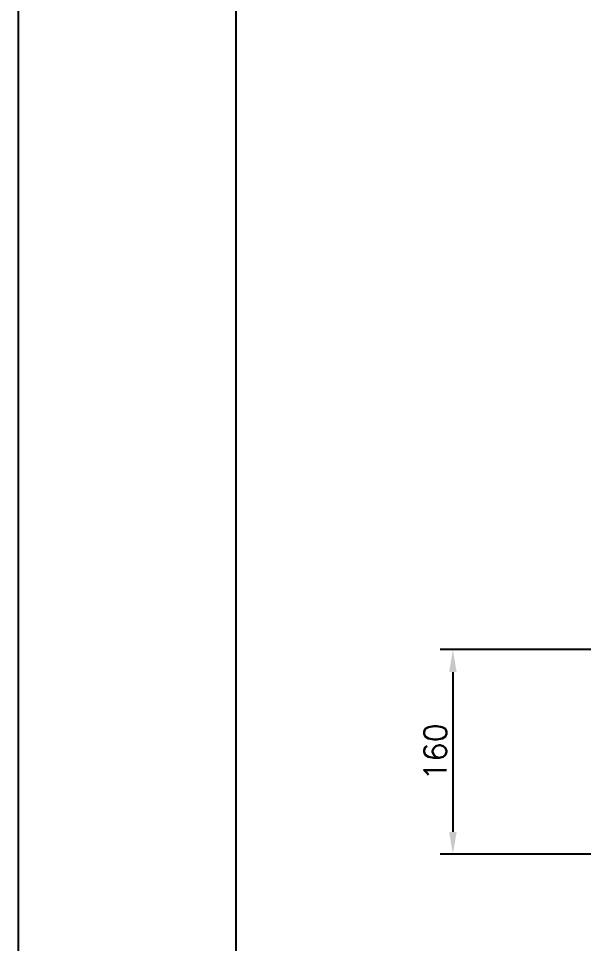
# Model space of a CAD drawing. Extents: x -3383 to -2963, y -4299 to -3705.
# Drawn here: x -3382.6 to -3294.2, y -3994.8 to -3850.1 of the extents above; entities that cross this region are included whole.
import ezdxf

# ---------------------------------------------------------------- set-up
doc = ezdxf.new("R2010")
doc.units = 0
doc.header["$LTSCALE"] = 7
doc.layers.get('0').update_dxf_attribs({"color": 2, "linetype": 'CONTINUOUS'})
doc.layers.get('Defpoints').update_dxf_attribs({"linetype": 'CONTINUOUS'})
doc.layers.add('D', color=2, linetype='CONTINUOUS')
doc.layers.add('DWG', color=7, linetype='CONTINUOUS')
doc.styles.add('DD', font='romans', dxfattribs={"bigfont": 'GHS.shx'})
doc.dimstyles.new('CWC', dxfattribs={"dimscale": 0, "dimtxt": 3.5, "dimasz": 3.5, "dimexe": 2, "dimexo": 1, "dimgap": 1, "dimtad": 1, "dimdec": 4, "dimdsep": 46, "dimtxsty": 'DD', "dimcen": 3, "dimclrd": 2, "dimclre": 2, "dimclrt": 2, "dimadec": 3, "dimazin": 2, "dimtfac": 1, "dimtdec": 4, "dimtmove": 0, "dimatfit": 3, "dimfxl": 1, "dimtvp": 1, "dimtolj": 1, "dimtzin": 0, "dimlwd": -1, "dimlwe": -1, "dimarcsym": 0})

# ---------------------------------------------------------------- blocks, each defined once
blk = doc.blocks.new('*D29')
at = {"layer": 'Defpoints', "color": 0, "transparency": 16777216}
for p in [(-3291.87, -3948.86), (-3314.62, -3980.86), (-3288.07, -3980.86)]:
    blk.add_point(p, dxfattribs=at)
at = {"layer": 'DWG', "color": 2, "transparency": 16777216}
for p, q in [((-3292.87, -3948.86), (-3316.62, -3948.86)), ((-3314.62, -3952.36), (-3314.62, -3977.36)), ((-3289.07, -3980.86), (-3316.62, -3980.86))]:
    blk.add_line(p, q, dxfattribs=at)
for points in [[(-3315.2, -3952.36), (-3314.03, -3952.36), (-3314.62, -3948.86)], [(-3315.2, -3977.36), (-3314.03, -3977.36), (-3314.62, -3980.86)]]:
    blk.add_solid(points, dxfattribs=at)
at = {"layer": 'DWG', "color": 2, "transparency": 16777216, "insert": (-3317.37, -3964.86), "char_height": 3.5, "attachment_point": 5, "rotation": 90, "style": 'DD'}
blk.add_mtext('\\A1;160', dxfattribs=at)

msp = doc.modelspace()

# ---------------------------------------------------------------- linework, layer by layer
at = {"color": 4}
msp.add_line((-3348.612468, -3736.421113), (-3348.612468, -4285.421113), dxfattribs=at)
at = {"layer": 'D'}
msp.add_lwpolyline([(-3382.612468, -3705.421113), (-2962.612468, -3705.421113), (-2962.612468, -4299.421113), (-3382.612468, -4299.421113)], close=True, dxfattribs=at)

# ---------------------------------------------------------------- dimensions: what is measured, and where the dimension line sits
at = {"layer": 'DWG'}
dim = msp.add_linear_dim(base=(-3314.617166, -3980.858648), p1=(-3291.871387, -3948.858648), p2=(-3288.071387, -3980.858648), angle=90, dimstyle='CWC', override={"dimscale": 1, "dimlfac": 5}, dxfattribs=at)
dim.commit()
dim.dimension.update_dxf_attribs({"geometry": '*D29', "text_midpoint": (-3314.617166, -3964.858648), "dimtype": 160})

doc.saveas('drawing.dxf')
